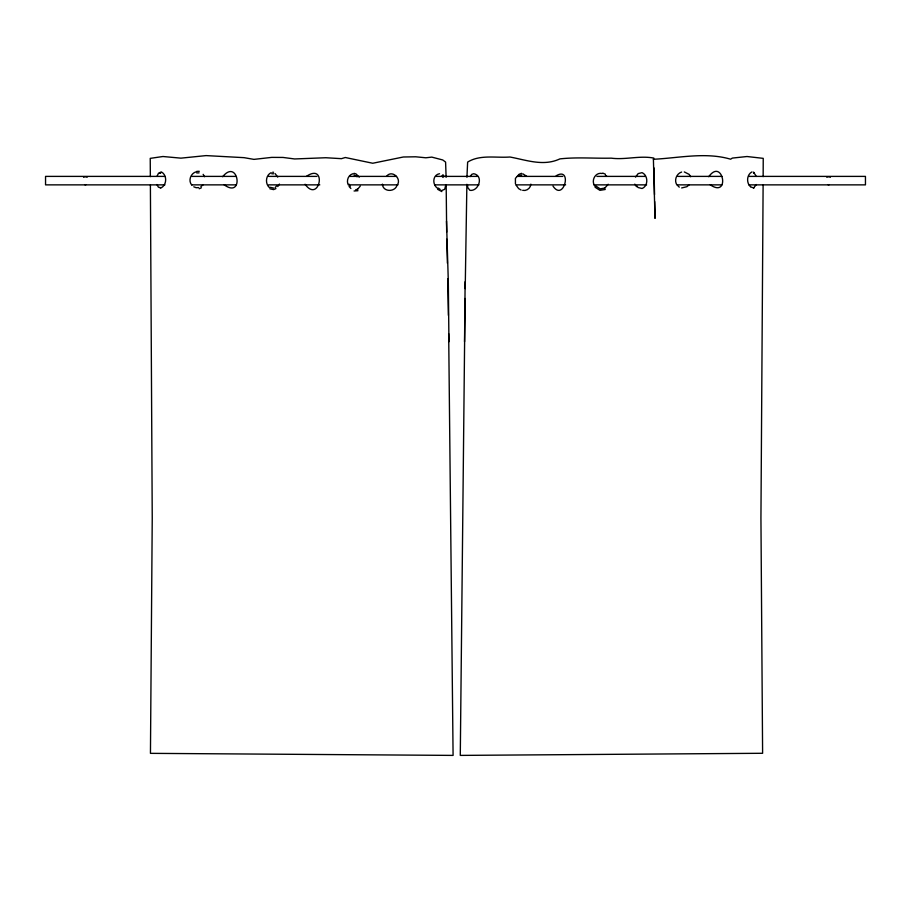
<?xml version="1.0" encoding="UTF-8"?>
<svg xmlns="http://www.w3.org/2000/svg" width="911" height="911" viewBox="0 0 911 911"><rect width="100%" height="100%" fill="white"/><g stroke="black" fill="none" stroke-linecap="round" stroke-linejoin="round"><path stroke-width="1.37" d="M763.111 185.058L760.936 517.995L762.609 753.283L460.283 755.401L465.065 298.478M763.145 176.62L763.236 158.355L747.009 156.521L732.353 158.081L730.611 159.197C705.615 151.852 678.889 158.047 653.403 159.266L655.02 218.389L654.679 201.559M466.876 184.307L465.214 288.616M466.933 177.269L467.639 162.078C480.108 154.358 495.88 158.07 509.932 157.011C526.626 160.097 543.411 166.599 559.923 158.89C576.697 157.011 594.063 158.514 611.224 158.161C625.333 160.017 639.579 155.394 653.813 158.07L653.403 159.266M464.542 341.739L465.134 281.715M445.786 185.024L444.682 189.317L441.653 190.524M530.862 184.147C530.669 188.133 526.569 191.299 522.686 190.331M156.977 176.404L158.491 173.227L161.304 171.906C167.214 174.946 167.043 184.739 161.224 187.803L158.412 187.188L156.943 184.523M756.324 184.523L753.613 187.951L750.994 187.017M708.735 176.711C722.913 157.034 730.622 198.917 710.147 184.728M608.218 184.25L604.562 188.383M753.545 187.962L754.308 187.632M222.637 176.734C238.443 157.409 244.455 199.532 224.117 184.774M635.514 177.076L638.167 173.602L642.05 172.657C648.256 175.288 648.484 186.003 642.073 188.497L638.121 187.541L636.527 185.753M277.764 186.55L279.426 184.068M470.133 176.575L471.784 174.343L473.731 173.728C483.992 175.652 478.787 191.572 469.917 190.353L467.742 187.507L467.491 185.024M360.266 186.106L357.34 189.59M275.156 187.541L276.75 185.753M386.571 176.313C391.878 169.23 402.309 178.898 397.014 185.4C394.702 192.449 382.779 192.027 382.404 184.147M689.149 184.774L686.917 186.687L681.656 187.951M200.898 186.596L203.119 184.728M556.109 175.823C572.746 165.916 563.966 202.424 553 186.106M306.438 176.347C327.561 162.135 319.476 204.087 305.06 184.25M518.678 174.718L515.41 178.374L515.444 183.851M751.962 171.906C746.656 174.65 746.223 182.917 750.539 186.789M271.216 172.657C265.636 175.117 264.942 183.703 269.417 187.575M681.599 172.054C676.201 173.705 673.662 181.027 677.34 185.491M275.942 188.6L273.573 189.613L269.85 188.771M199.224 188.759L201.399 187.757M196.264 171.792C190.695 173.227 187.928 180.651 191.777 185.115M352.967 173.728C348.594 174.832 346.51 179.843 347.854 183.954M518.928 174.354L521.582 173.329M519.35 175.823L521.787 174.878M604.813 188.03L600.224 188.873L596.033 186.129M605.234 189.488L599.928 190.342L595.065 187.222M439.535 173.728C432.418 174.935 432.167 184.694 437.553 188.304M159.88 187.643L160.632 187.951M753.875 173.204L753.454 172.817L754.16 173.124M355.689 189.727L357.636 189.226M357.966 190.718L354.06 190.98M196.708 171.393L199.293 171.302M196.742 172.931L199.088 172.851M196.172 187.7L198.655 187.62M271.831 173.785L273.653 173.773M272.651 172.259L273.551 172.259M164.914 176.392L45.55 176.392L45.55 184.865L164.914 184.865M191.914 176.392L235.96 176.392M268.643 176.392L316.96 176.392M349.642 176.392L396.524 176.392M436.312 176.392L477.523 176.392M517.311 176.392L562.782 176.392M596.887 176.392L645.204 176.392M677.886 176.392L721.933 176.392M748.933 176.392L865.45 176.392L865.45 184.865L748.933 184.865M191.914 184.865L235.96 184.865M268.643 184.865L319.795 184.865M348.218 184.865L397.948 184.865M434.9 184.865L478.947 184.865M515.888 184.865L565.629 184.865M594.04 184.865L646.616 184.865M677.886 184.865L721.933 184.865M273.676 188.099L270.26 187.302M602.182 173.5C595.145 171.883 590.624 181.175 595.099 186.299M354.037 173.329L355.996 173.91L359.276 177.167M353.889 174.866L357.146 176.757M684.309 171.928L689.149 174.388L690.64 176.734M441.846 191.595L437.576 189.283M522.823 173.807L526.706 176.313M193.781 186.823L195.785 187.552M602.752 173.101L605.348 174.172M440.195 189.465L438.442 188.087M521.126 190.046L518.655 188.634L516.264 185.4M605.382 175.174L606.828 176.347M678.183 186.163L679.299 187.142M753.568 172.099L756.289 176.404M349.072 186.493L350.894 188.497M275.099 173.602L277.753 177.076M442.894 174.684L444.101 176.449M441.949 175.8L443.088 177.451M634.796 184.136L636.493 186.664M203.153 174.331L204.542 176.711M348.97 184.113L350.131 186.527M446.504 221.145L448.314 281.704L448.941 341.727M446.675 232.123L446.185 185.696M446.834 239.183L447.392 263.188M447.745 278.732L448.383 315.354M654.007 167.897L654.542 194.544M448.679 333.665L453.086 755.401L150.452 753.351L152.239 518.074L150.395 185.058M446.117 177.258L445.593 162.078L442.735 159.96L431.791 157.113L425.892 157.785L415.678 156.794L403.334 156.999L372.747 163.251L345.303 157.512L341.443 158.662L325.808 157.74L294.606 158.958L283.036 157.444L271.729 157.387L253.941 159.379L244.057 157.66L206.08 155.599L180.925 158.15L162.967 156.51L150.235 158.366L150.349 176.632M829.204 184.671A3.177 3.177 0 0 1 827.974 184.671M826.824 177.281A3.177 3.177 0 0 1 830.354 177.281M85.976 184.671A3.177 3.177 0 0 1 84.757 184.671M83.607 177.281A3.177 3.177 0 0 1 87.126 177.281M160.757 172.805L160.029 173.124L160.757 172.805"/></g></svg>
